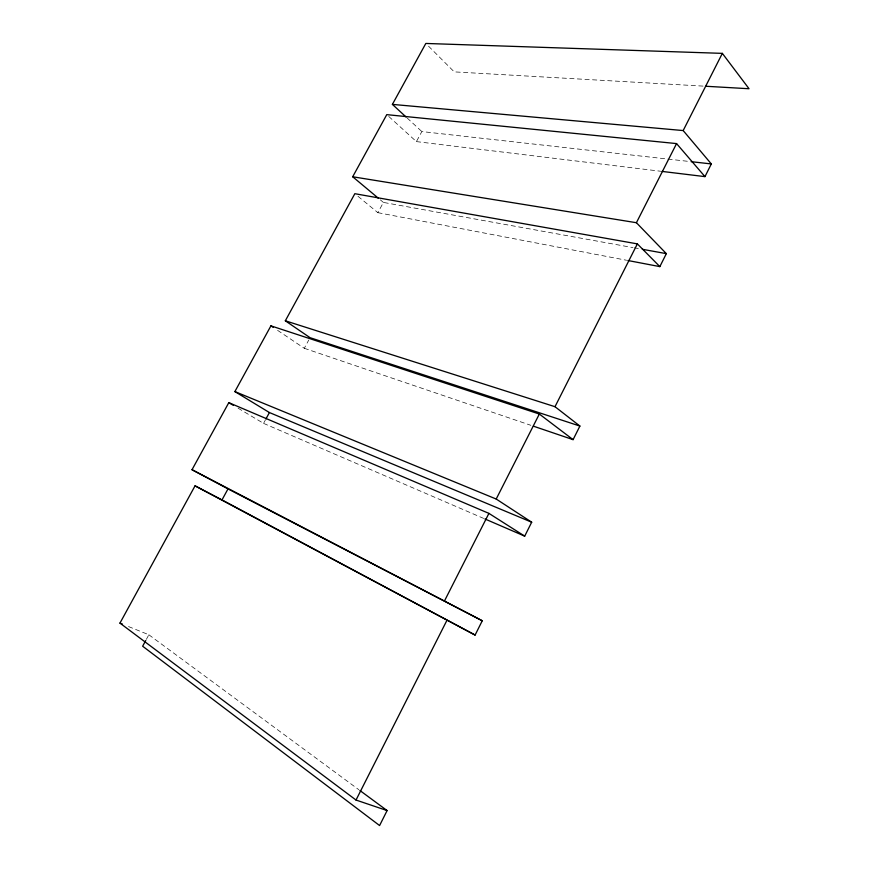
<?xml version="1.0" encoding="UTF-8"?>
<svg xmlns="http://www.w3.org/2000/svg" width="869" height="869" viewBox="0 0 869 869"><rect width="100%" height="100%" fill="white"/><g stroke="black" fill="none" stroke-linecap="round" stroke-linejoin="round"><path stroke-width="0.65" stroke-dasharray="4.34 3.26" d="M146.372 639.356L148.86 634.772L127.504 626.147M238.073 408.18L263.546 423.366L265.306 420.118M277.591 330.339L304.28 348.284L308.756 340.04M357.974 196.285L377.863 212.666L383.414 202.423L632.98 247.6M388.747 116.435L416.403 141.604L421.856 131.567L688.433 161.373M703.054 86.107L454.237 71.877L427.711 45.34M416.403 141.604L660.679 171.247M634.316 247.839L638.324 248.567M377.863 212.666L626.582 260.265M304.28 348.284L530.84 425.299M263.546 423.366L483.664 518.413M148.86 634.772L358.821 789.704M380.34 199.859L383.414 202.423M407.126 117.978L421.856 131.567"/><path stroke-width="1.3" d="M359.907 790.508L387.107 810.571L379.59 825.55L142.646 646.221L145.753 640.496M387.107 810.571L356.018 800.045L119.965 623.106L195.047 485.836L475.104 635.054L482.262 620.77L192.016 469.716L228.808 402.651L488.921 513.383L524.702 536.14L531.687 522.204L496.199 499.034L234.869 391.582L270.922 325.853L539.334 414.035L573.084 439.649L579.895 426.06L554.998 406.703L285.325 320.791L354.834 193.7L637.368 243.885L659.843 266.62L666.349 253.639L636.412 222.714L352.695 176.765L386.77 114.643L676.56 143.591L704.965 176.624L711.32 163.937L683.175 130.567L392.397 104.389L425.821 43.45L722.345 53.367L749.035 88.736L705.758 86.259M444.656 600.609L488.921 513.383M496.199 499.034L539.334 414.035M636.412 222.714L676.56 143.591M683.175 130.567L722.345 53.367M356.018 800.045L446.905 620.39M554.998 406.703L637.368 243.885M195.047 485.836L222.008 499.925L227.993 488.899L482.262 620.77M265.892 419.043L269.423 412.547L531.687 522.204M691.127 161.677L711.32 163.937M662.015 171.41L704.965 176.624M642.332 249.284L666.349 253.639M627.918 260.515L659.843 266.62M579.895 426.06L310.037 337.683L285.325 320.791M533.403 426.168L573.084 439.649M119.965 623.106L122.475 624.116M484.913 518.956L524.702 536.14M192.016 469.716L227.993 488.899M222.008 499.925L475.104 635.054M228.808 402.651L233.435 405.41M234.869 391.582L269.423 412.547M270.922 325.853L273.148 327.352M352.695 176.765L378.287 198.154M392.397 104.389L406.149 117.065"/></g></svg>
